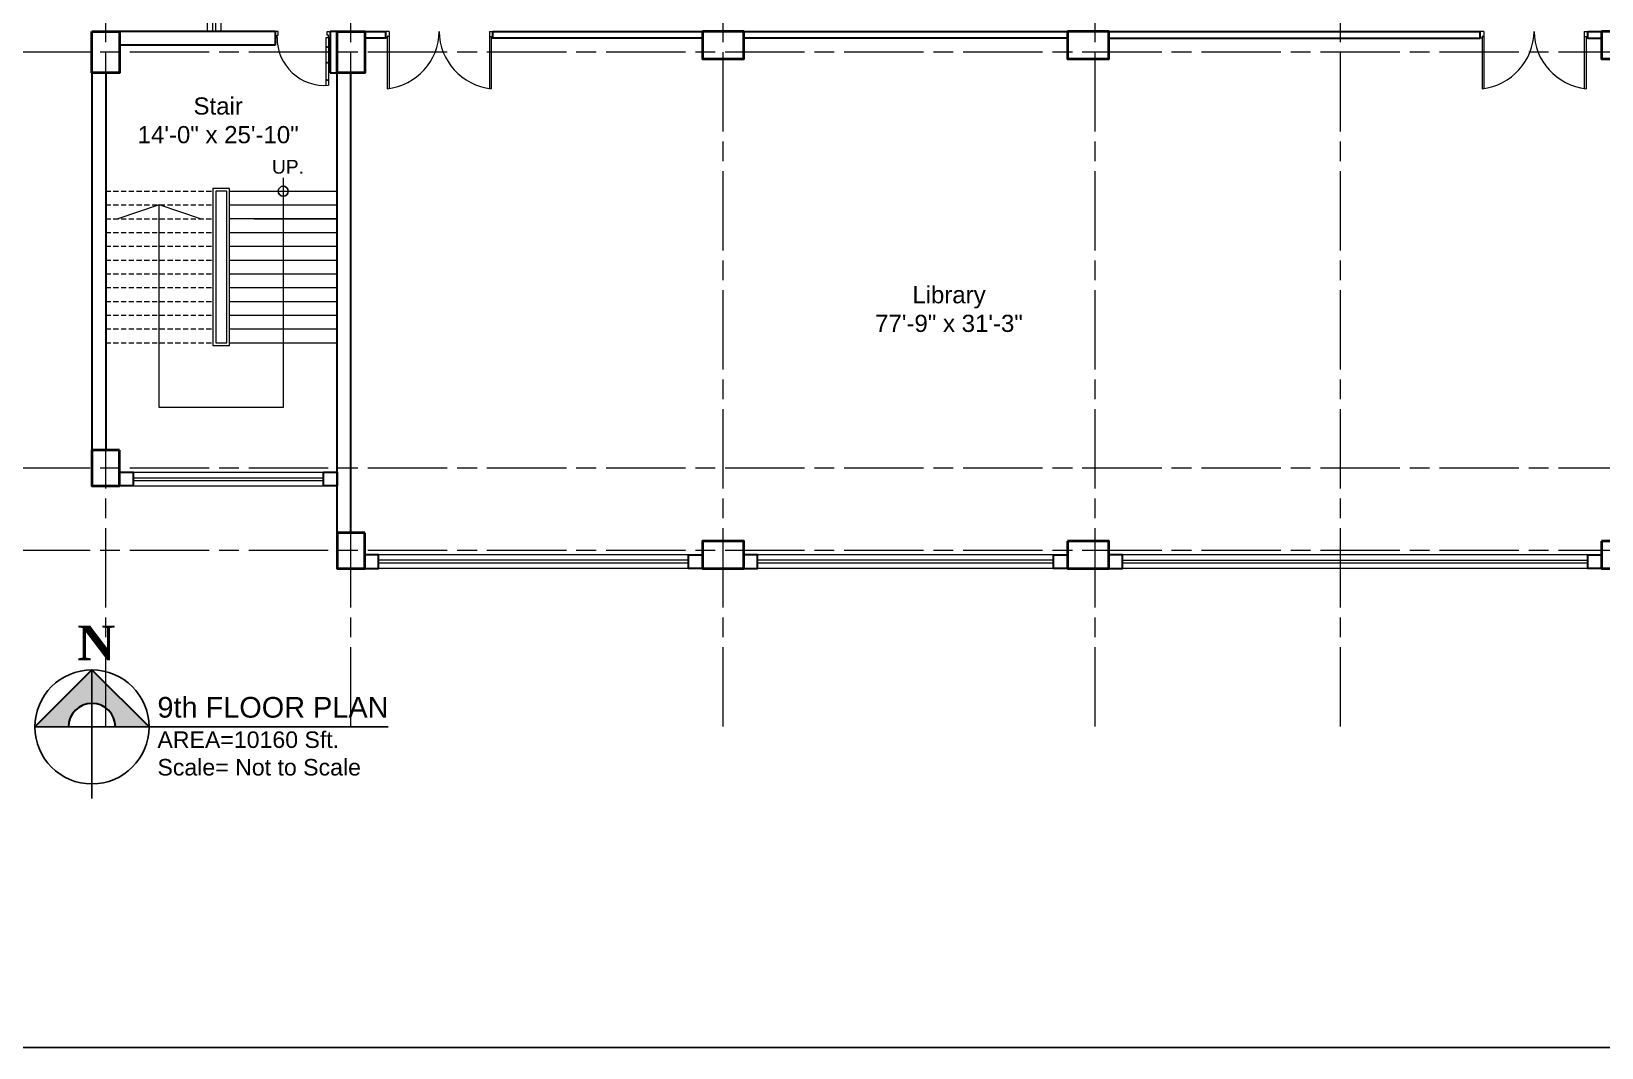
# Model space of a CAD drawing. Header units: inches. Extents: x -12 to 20935469, y -1604 to 24729220.
# Drawn here: x 20895921 to 20897060, y 24703583 to 24704320 of the extents above; entities that cross this region are included whole.
import ezdxf

# ---------------------------------------------------------------- set-up
doc = ezdxf.new("R2010")
doc.units = ezdxf.units.IN
doc.header["$LTSCALE"] = 0.03
doc.header["$MEASUREMENT"] = 0
doc.linetypes.add('ACAD_ISO08W100', pattern=[36, 24, -3, 6, -3])
doc.linetypes.add('DASHED2', pattern=[0.375, 0.25, -0.125])
for name, color, linetype, lineweight in [('column', 1, 'Continuous', 40), ('Door', 7, 'Continuous', 18), ('Gas', 21, 'Continuous', 5), ('Grid Line', 252, 'Continuous', 18), ('Low Wall', 7, 'Continuous', 30), ('Main Wall', 7, 'Continuous', 30), ('RAIL', 23, 'Continuous', 13), ('STAIR', 46, 'Continuous', 15), ('wind.', 150, 'Continuous', 20)]:
    doc.layers.add(name, color=color, linetype=linetype, lineweight=lineweight)
doc.layers.add('TEXT', color=7, linetype='Continuous')
doc.styles.add('2', font='swisscl.ttf')
doc.styles.get("Standard").update_dxf_attribs({"font": 'timesbd.ttf'})

# ---------------------------------------------------------------- blocks, each defined once
blk = doc.blocks.new('fff')
at = {"layer": 'Grid Line', "color": 252, "linetype": 'ACAD_ISO08W100', "lineweight": 9, "ltscale": 80, "true_color": 0x939598}
for p, q in [((20830948.30879143, 24723521.10155122), (20830948.30879143, 24724698.78124316)), ((20831126.2792098, 24723521.10975568), (20831126.2792098, 24724698.78944762)), ((20831396.27940053, 24723521.10975705), (20831396.27940053, 24724698.789449)), ((20831666.2795913, 24723521.12176201), (20831666.2795913, 24724698.80145396)), ((20831844.25000966, 24723521.10155122), (20831844.25000967, 24724698.78124316)), ((20833096.94929376, 24724010.74613543), (20830726.1474328, 24724010.74613543)), ((20833096.94929376, 24723708.71657327), (20830726.1474328, 24723708.71657328)), ((20833096.94929376, 24723648.75434016), (20830726.1474328, 24723648.75434017))]:
    blk.add_line(p, q, dxfattribs=at)
blk = doc.blocks.new('Door_45')
at = {"layer": 'Door'}
for p, q in [((1.499446089358273, 4.966720660065755), (1.499446089358273, 43.96672066006575)), ((1.499446089358273, 40.02726910408236), (2.249446089358273, 40.02726910408236)), ((2.249446089358273, 40.02726910408236), (2.249446089358273, 39.52726910408236)), ((2.249446089358273, 39.52726910408236), (2.749446089591103, 39.52726910408236)), ((2.749446089591103, 39.52726910408236), (2.749446089591103, 40.02726910408236)), ((2.749446089591103, 40.02726910408236), (3.499446089358273, 40.02726910408236)), ((3.499446089358273, 44.03189280286006), (3.499446089358273, 4.966720660065755)), ((1.499446089358273, 25.76575365659081), (2.249446089358273, 25.76575365659081)), ((2.249446089358273, 25.76575365659081), (2.249446089358273, 25.26575365659081)), ((2.749446089591103, 25.76575365659081), (3.499446089358273, 25.76575365659081)), ((2.749446089591103, 25.26575365659081), (2.749446089591103, 25.76575365659081)), ((2.249446089358273, 25.26575365659081), (2.749446089591103, 25.26575365659081)), ((2.249446089358273, 12.56961937076411), (2.249446089358273, 13.06961937076411)), ((2.249446089358273, 13.06961937076411), (2.749446089591103, 13.06961937076411)), ((2.749446089591103, 13.06961937076411), (2.749446089591103, 12.56961937076411)), ((-0.0005539106417273842, -0.03327933993424503), (-0.0005539106417273842, 4.966720660065755)), ((-0.0005539106417273842, 4.966720660065755), (1.499446089358273, 4.966720660065755)), ((1.499446089358273, 12.56961937076411), (2.249446089358273, 12.56961937076411)), ((3.499446089358273, 4.966720660065755), (1.499446089358273, 4.966720660065755)), ((1.499446089358273, 4.966720660065755), (1.499446089358273, 2.966720660065755)), ((1.499446089358273, 2.966720660065755), (2.499446089358273, 2.966720660065755)), ((2.499446089358273, 2.966720660065755), (2.499446089358273, -0.03327933993424503)), ((2.749446089591103, 12.56961937076411), (3.499446089358273, 12.56961937076411)), ((42.5, 3), (42.5, -0.03327933993424503)), ((43.5, 3), (42.5, 3)), ((45.00000000023283, 5), (43.5, 5)), ((43.5, 5), (43.5, 3)), ((45.00000000023283, -0.03327933993424503), (45.00000000023283, 5)), ((2.499446089358273, -0.03327933993424503), (-0.0005539106417273842, -0.03327933993424503)), ((42.5, -0.03327933993424503), (45.00000000023283, -0.03327933993424503))]:
    blk.add_line(p, q, dxfattribs=at)
blk.add_arc((4.660651951731928, 5.255392092920653), 38.84018771759182, 359.6232511897165, 94.66847186469465, dxfattribs=at)

msp = doc.modelspace()

# ---------------------------------------------------------------- hatches: boundary and pattern name
at = {"layer": 'Low Wall'}
h = msp.add_hatch(color=256, dxfattribs=at)
h.paths.add_polyline_path([(20895947.60746346, 24703815.42885435), (20895923.23204837, 24703815.42885435), (20895964.6450698, 24703856.84187578), (20895964.6450698, 24703832.46646069, 0.4142135623731086)])
h.paths.add_polyline_path([(20895964.6450698, 24703832.46646069), (20895964.6450698, 24703856.84187578), (20896006.05809122, 24703815.42885435), (20895981.68267613, 24703815.42885435, 0.4142135623730951)])

# ---------------------------------------------------------------- linework, layer by layer
for p, q in [((20896172.47433967, 24703930.38652353), (20896172.47433967, 24703930.38652352)), ((20896447.47700626, 24703930.38652353), (20896447.47700626, 24703930.38652352)), ((20896712.47763094, 24703930.35157008), (20896712.47763094, 24703930.35157008)), ((20895964.6450698, 24703856.84187578), (20895964.6450698, 24703763.46598471)), ((20896006.05809122, 24703815.42885435), (20896179.51642576, 24703815.42885435))]:
    msp.add_line(p, q)
msp.add_lwpolyline([(20896006.02116605, 24703815.46577952), (20895923.23206486, 24703815.39189625)])
for centre, radius in [((20896103.44376014, 24704204.35696111), 3.60517880693078), ((20895964.6450698, 24703815.42885435), 41.41302142460199)]:
    msp.add_circle(centre, radius)
at = {"layer": 'column', "lineweight": 40, "ltscale": 20}
for points in [[(20895964.64507975, 24704320.37831698), (20895984.64507975, 24704320.37831698), (20895984.64507975, 24704290.37831699), (20895964.64507975, 24704290.37831699)], [(20896142.61599048, 24704320.37831698), (20896162.61599048, 24704320.37831698), (20896162.61599048, 24704290.37831699), (20896142.61599048, 24704290.37831699)], [(20896407.61569215, 24704320.37831698), (20896407.61569215, 24704300.37831698), (20896437.61569215, 24704300.37831698), (20896437.61569215, 24704320.37831698)], [(20896672.47763095, 24704320.37831751), (20896672.47763095, 24704300.37831751), (20896702.47763095, 24704300.37831751), (20896702.47763095, 24704320.37831751)], [(20897060.09659269, 24704320.37831751), (20897060.09659269, 24704300.37831751), (20897090.09659269, 24704300.37831751), (20897090.09659269, 24704320.37831751)], [(20895984.64507974, 24704016.34875483), (20895964.64507974, 24704016.34875483), (20895964.64507974, 24703990.34875483), (20895984.64507974, 24703990.34875483)], [(20896162.61549811, 24703956.38652172), (20896142.61549811, 24703956.38652172), (20896142.61549811, 24703930.38652172), (20896162.61549811, 24703930.38652172)], [(20896437.61558215, 24703930.38652172), (20896437.61558215, 24703950.38652172), (20896407.61558216, 24703950.38652172), (20896407.61558216, 24703930.38652172)], [(20896672.47763095, 24703950.38656301), (20896672.47763095, 24703930.38656301), (20896702.47763094, 24703930.38656301), (20896702.47763094, 24703950.38656301)], [(20897060.09659268, 24703950.3498819), (20897060.09659268, 24703930.3498819), (20897090.09659268, 24703930.3498819), (20897090.09659268, 24703950.3498819)]]:
    msp.add_lwpolyline(points, close=True, dxfattribs=at)
at = {"layer": 'Defpoints'}
msp.add_lwpolyline([(20895719.97375929, 24705041.12717951), (20898158.84035318, 24705041.12717951), (20898158.84035318, 24703582.59781319), (20895719.97375929, 24703582.59781319)], close=True, dxfattribs=at)
at = {"layer": 'Door'}
for p, q in [((20896180.21599047, 24704320.37831726), (20896177.61599047, 24704320.37831726)), ((20896178.91604612, 24704315.35992473), (20896177.61604612, 24704315.35992473)), ((20896178.91599047, 24704316.65992473), (20896178.91599048, 24704278.77831726)), ((20896180.21604612, 24704316.65992473), (20896178.91599047, 24704316.65992473)), ((20896180.21599047, 24704320.37831726), (20896180.21599047, 24704278.80153895)), ((20896253.01599047, 24704320.37831726), (20896253.01599047, 24704278.80153895)), ((20896253.01599047, 24704320.37831726), (20896255.61599047, 24704320.37831726)), ((20896253.01599047, 24704316.65992473), (20896254.31599047, 24704316.65992473)), ((20896254.31599047, 24704316.65992473), (20896254.31599047, 24704278.77831726)), ((20896254.31599047, 24704315.35992473), (20896255.61599047, 24704315.35992473)), ((20896974.69659269, 24704320.37831726), (20896972.09659269, 24704320.37831726)), ((20896973.39664834, 24704315.35992472), (20896972.09664834, 24704315.35992472)), ((20896973.39659268, 24704316.65992472), (20896973.39659269, 24704278.77831726)), ((20896974.69664834, 24704316.65992472), (20896973.39659268, 24704316.65992472)), ((20896974.69659269, 24704320.37831726), (20896974.69659269, 24704278.80153895)), ((20897047.49659269, 24704320.37831726), (20897047.49659269, 24704278.80153895)), ((20897047.49659269, 24704320.37831726), (20897050.09659269, 24704320.37831726)), ((20897047.49659268, 24704316.65992472), (20897048.79659268, 24704316.65992472)), ((20897048.79659268, 24704316.65992472), (20897048.79659269, 24704278.77831726)), ((20897048.79659268, 24704315.35992472), (20897050.09659268, 24704315.35992472))]:
    msp.add_line(p, q, dxfattribs=at)
for centre, radius, start, end in [((20896174.33329134, 24704320.81420084), 42.28494578562433, 276.2217427485451, 359.4093707031445), ((20896258.8986896, 24704320.81420084), 42.28494578564002, 180.5906292968489, 263.7782572514549), ((20896968.81389356, 24704320.81420084), 42.28494578562433, 276.2217427485451, 359.4093707031445), ((20897053.37929182, 24704320.81420084), 42.28494578564002, 180.5906292968489, 263.7782572514549)]:
    msp.add_arc(centre, radius, start, end, dxfattribs=at)
at = {"layer": 'Gas', "color": 0, "lineweight": 5}
for points in [[(20896064.45855096, 24704206.35696112), (20896052.45855096, 24704206.35696112), (20896052.45855096, 24704092.35696111), (20896064.45855096, 24704092.35696111)], [(20896062.45855096, 24704204.35696112), (20896054.45855096, 24704204.35696112), (20896054.45855096, 24704094.35696111), (20896062.45855096, 24704094.35696111)]]:
    msp.add_lwpolyline(points, close=True, dxfattribs=at)
at = {"layer": 'Low Wall', "color": 0}
msp.add_lwpolyline([(20895923.23204837, 24703815.42885435), (20895964.6450698, 24703856.84187578), (20896006.05809122, 24703815.42885435)], dxfattribs=at)
at = {"layer": 'Low Wall'}
msp.add_arc((20895964.6450698, 24703815.42885435), 17.03760633639278, 0, 180, dxfattribs=at)
at = {"layer": 'Main Wall', "lineweight": 30}
for p, q in [((20896097.61549811, 24704320.37831698), (20895984.64507975, 24704320.37831698)), ((20896097.61549811, 24704310.37831698), (20895984.64507975, 24704310.37831698)), ((20896097.61549811, 24704320.37831698), (20896097.61549811, 24704310.37831698)), ((20896142.61599048, 24704320.35154286), (20896137.61599048, 24704320.35154286)), ((20896137.61599048, 24704320.35154286), (20896137.61599048, 24704290.37831698)), ((20896152.61549811, 24704320.35695929), (20896142.61549811, 24704320.35695929)), ((20896162.61599048, 24704320.37831726), (20896177.61599047, 24704320.37831726)), ((20896177.61599047, 24704315.36934623), (20896162.61599048, 24704315.37214351)), ((20896177.61599047, 24704320.37831726), (20896177.61599047, 24704315.36934623)), ((20896255.61599048, 24704320.37831726), (20896407.61569215, 24704320.37831726)), ((20896255.61599047, 24704315.36880454), (20896255.61599047, 24704320.37831726)), ((20896407.61569215, 24704315.36779217), (20896255.61599048, 24704315.36880453)), ((20896437.61569215, 24704320.37831727), (20896672.47763095, 24704320.37831725)), ((20896672.47763095, 24704315.36257025), (20896437.61569215, 24704315.36725936)), ((20896702.47763095, 24704320.37831751), (20896972.09664834, 24704320.37831752)), ((20896702.61549807, 24704315.37831751), (20896972.09664834, 24704315.37831752)), ((20896972.09664834, 24704315.37831752), (20896972.09664834, 24704320.37831752)), ((20897050.09659268, 24704320.37831753), (20897060.09659269, 24704320.37831753)), ((20897050.09659268, 24704315.37831752), (20897050.09659268, 24704320.37831753)), ((20897050.09659268, 24704315.37831752), (20897060.09659269, 24704315.37831752)), ((20895964.64507975, 24704290.37831699), (20895964.64507974, 24704016.34875483)), ((20895974.64507975, 24704290.37831699), (20895974.64507974, 24704016.34875483)), ((20896137.61599048, 24704290.37831698), (20896142.61599048, 24704290.37831698)), ((20896142.61549811, 24703956.38652172), (20896142.61599047, 24704290.38652173)), ((20896152.61549811, 24703956.38652172), (20896152.61549811, 24704290.38652173))]:
    msp.add_line(p, q, dxfattribs=at)
at = {"layer": 'Main Wall'}
for points in [[(20895984.64506301, 24704000.34875483), (20895994.64833204, 24704000.34875483), (20895994.64833204, 24703990.35857166), (20895984.64506301, 24703990.35857166)], [(20896132.61230807, 24704000.34871981), (20896142.61557711, 24704000.34871981), (20896142.61557711, 24703990.35853665), (20896132.61230807, 24703990.35853665)]]:
    msp.add_lwpolyline(points, close=True, dxfattribs=at)
at = {"layer": 'Main Wall', "lineweight": 30}
for points in [[(20896162.47433967, 24703930.38652353), (20896172.47433967, 24703930.38652353), (20896172.47447474, 24703940.38800913), (20896162.47488031, 24703940.38800913)], [(20896407.47496435, 24703930.38483535), (20896397.47496435, 24703930.38483535), (20896397.47509941, 24703940.3849704), (20896407.47496435, 24703940.3849704)], [(20896437.47700626, 24703930.38652353), (20896447.47700626, 24703930.38652353), (20896447.47714134, 24703940.38800913), (20896437.47754691, 24703940.38800913)], [(20896672.47763095, 24703930.38483535), (20896662.47763095, 24703930.38483535), (20896662.47776601, 24703940.3849704), (20896672.47763095, 24703940.3849704)], [(20896702.47763094, 24703930.35157008), (20896712.47763094, 24703930.35157008), (20896712.47776602, 24703940.35305568), (20896702.47817159, 24703940.35305568)], [(20897060.09659268, 24703930.3498819), (20897050.09659268, 24703930.3498819), (20897050.09672774, 24703940.35001695), (20897060.09659268, 24703940.35001695)]]:
    msp.add_lwpolyline(points, dxfattribs=at)
at = {"layer": 'RAIL', "lineweight": 9}
for p, q in [((20896103.44376014, 24704214.08456969), (20896103.44376014, 24704047.35696112)), ((20896013.45855096, 24704194.35696112), (20895983.45855096, 24704184.35696112)), ((20896013.45855096, 24704047.35696112), (20896013.45855096, 24704194.35696112)), ((20896043.45855096, 24704184.35696112), (20896013.45855096, 24704194.35696112)), ((20896142.45855096, 24704184.35696111), (20896064.45855096, 24704184.35696112)), ((20896103.44376014, 24704047.35696112), (20896013.45855096, 24704047.35696112))]:
    msp.add_line(p, q, dxfattribs=at)
at = {"layer": 'STAIR', "color": 32, "linetype": 'DASHED2', "lineweight": 5, "ltscale": 500}
for p, q in [((20895974.48813261, 24704204.35696111), (20896052.45855096, 24704204.35696112)), ((20895974.48813261, 24704194.35696111), (20896052.45855096, 24704194.35696112)), ((20895974.48813261, 24704184.35696111), (20896052.45855096, 24704184.35696112)), ((20895974.48813261, 24704174.35696111), (20896052.45855096, 24704174.35696112)), ((20895974.48813261, 24704164.35696111), (20896052.45855096, 24704164.35696112)), ((20895974.48813261, 24704154.35696111), (20896052.45855096, 24704154.35696112)), ((20895974.48813261, 24704144.35696111), (20896052.45855096, 24704144.35696112)), ((20895974.48813261, 24704134.35696111), (20896052.45855096, 24704134.35696112)), ((20895974.48813261, 24704124.35696111), (20896052.45855096, 24704124.35696112)), ((20895974.48813261, 24704114.35696111), (20896052.45855096, 24704114.35696112)), ((20895974.48813261, 24704104.35696111), (20896052.45855096, 24704104.35696112)), ((20895974.48813261, 24704094.35696111), (20896052.45855096, 24704094.35696112))]:
    msp.add_line(p, q, dxfattribs=at)
at = {"layer": 'STAIR', "color": 32, "lineweight": 5}
for p, q in [((20896064.45855096, 24704204.35696112), (20896142.45855096, 24704204.35696111)), ((20896064.45855096, 24704194.35696112), (20896142.45855096, 24704194.35696111)), ((20896082.45855096, 24704184.35696112), (20896142.45855096, 24704184.35696111)), ((20896064.45855096, 24704174.35696112), (20896142.45855096, 24704174.35696111)), ((20896064.45855096, 24704164.35696112), (20896142.45855096, 24704164.35696111)), ((20896064.45855096, 24704154.35696112), (20896142.45855096, 24704154.35696111)), ((20896064.45855096, 24704144.35696112), (20896142.45855096, 24704144.35696111)), ((20896064.45855096, 24704134.35696112), (20896142.45855096, 24704134.35696111)), ((20896064.45855096, 24704124.35696112), (20896142.45855096, 24704124.35696111)), ((20896064.45855096, 24704114.35696112), (20896142.45855096, 24704114.35696111)), ((20896064.45855096, 24704104.35696112), (20896142.45855096, 24704104.35696111)), ((20896064.45855096, 24704094.35696112), (20896142.45855096, 24704094.35696111))]:
    msp.add_line(p, q, dxfattribs=at)
at = {"layer": 'wind.'}
for p, q in [((20896048.47577413, 24704320.37831698), (20896048.47577413, 24704440.53549755)), ((20896052.47577413, 24704320.37831698), (20896052.47577413, 24704440.53549755)), ((20896054.47577413, 24704320.37831698), (20896054.47577413, 24704440.53549755)), ((20896058.47577413, 24704320.37831698), (20896058.47577413, 24704440.53549755))]:
    msp.add_line(p, q, dxfattribs=at)
at = {"layer": 'wind.', "lineweight": 5}
for p, q in [((20895989.64833204, 24704000.34875484), (20896137.61230807, 24704000.34871981)), ((20895994.64833204, 24703996.34875483), (20896132.61230807, 24703996.34875483)), ((20895994.64833204, 24703994.34875483), (20896132.61230807, 24703994.34875483)), ((20895989.64833204, 24703990.35857166), (20896137.61230807, 24703990.35857166)), ((20896397.47501838, 24703934.3849704), (20896172.47439371, 24703934.38800913)), ((20896397.47504539, 24703936.3849704), (20896172.47442072, 24703936.38800913)), ((20896397.47509941, 24703940.38497041), (20896172.47447474, 24703940.38800915)), ((20896407.47488332, 24703934.38483535), (20896407.47496435, 24703934.38483535)), ((20896662.47768497, 24703934.3849704), (20896447.47706031, 24703934.38800913)), ((20896662.47771199, 24703936.3849704), (20896447.47708732, 24703936.38800913)), ((20896662.47776601, 24703940.38497041), (20896447.47714134, 24703940.38800915)), ((20897050.0966467, 24703934.35001696), (20896712.47768499, 24703934.35305568)), ((20897050.09667372, 24703936.35001696), (20896712.477712, 24703936.35305568)), ((20897050.09672774, 24703940.35001697), (20896712.47776602, 24703940.35305571)), ((20896397.47504539, 24703930.3834848), (20896172.47442072, 24703930.38652353)), ((20896662.47771199, 24703930.3834848), (20896447.47708732, 24703930.38652353)), ((20897050.09667372, 24703930.34853135), (20896712.477712, 24703930.35157008))]:
    msp.add_line(p, q, dxfattribs=at)

# ---------------------------------------------------------------- block references
msp.add_blockref('fff', (65026.33628831431, -19705.36781844124))
at = {"layer": 'Door', "color": 250, "ltscale": 20, "xscale": 0.8888888888759539, "yscale": 0.8888888888759539, "zscale": 0.8888888888759539, "rotation": 180}
msp.add_blockref('Door_45', (20896137.61549811, 24704320.32196123), dxfattribs=at)

# ---------------------------------------------------------------- texts
msp.add_text('N', height=25.18997851390293).set_placement((20895954.04971107, 24703863.84875216))
at = {"layer": 'TEXT', "color": 30, "lineweight": 5, "ltscale": 20, "attachment_point": 2, "style": '2'}
for s, width, gutter_width, insert, char_height in [('\\pxsm1;{\\fArial|b0|i0|c0|p34;\\C0;Stair\\P14\'-0" x 25\'-10"  }', 143.7834908995579, 0.2817773027333734, (20896056.23586273, 24704272.45696808), 12.47575959581606), ('{\\fArial|b0|i0|c0|p34;\\C0;UP.}', 104.7596838313621, 0.5, (20896106.86270948, 24704227.09381826), 10), ('\\pxsm1;{\\fArial|b0|i0|c0|p34;\\C0;Library\\P77\'-9" x 31\'-3" }', 269.4353580119777, 0.7495764341443792, (20896586.54806365, 24704135.44758491), 12.47575959581606), ('\\A1;\\pxql;{\\fArial|b0|i0|c0|p34;\\C0;9th FLOOR PLAN\\P\\H0.8x;AREA=10160 Sft.\\PScale= Not to Scale}', 640.1237820673268, 0.5, (20896332.22060228, 24703837.16333506), 15)]:
    msp.add_mtext_dynamic_manual_height_columns(s, width=width, gutter_width=gutter_width, heights=[0], dxfattribs=dict(at, insert=insert, char_height=char_height))

doc.saveas('drawing.dxf')
